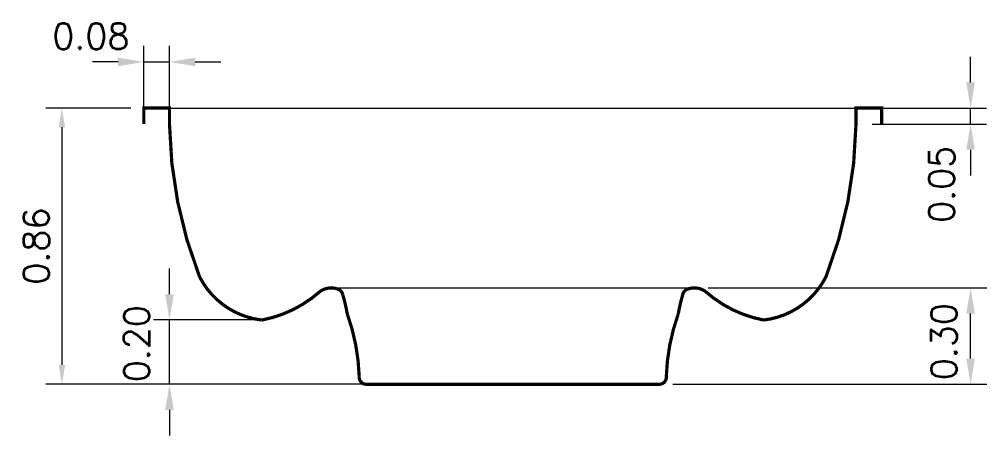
# Model space of a CAD drawing. Extents: x 2.92 to 5.93, y -0.02 to 4.95.
# Drawn here: x 2.92 to 5.931, y -0.022 to 1.274 of the extents above; entities that cross this region are included whole.
import ezdxf

# ---------------------------------------------------------------- set-up
doc = ezdxf.new("R2010")
doc.units = 0
doc.header["$MEASUREMENT"] = 0
doc.layers.get('0').update_dxf_attribs({"linetype": 'CONTINUOUS'})
doc.layers.get('DEFPOINTS').update_dxf_attribs({"linetype": 'CONTINUOUS'})
doc.layers.add('COTAS', color=1, linetype='CONTINUOUS')
doc.layers.add('SPA-MAYORCA', color=7, linetype='CONTINUOUS')
doc.styles.add('COTA', font='ROMANS.SHX', dxfattribs={"height": 0.08})
doc.dimstyles.new('COTA', dxfattribs={"dimtxt": 0.04, "dimasz": 0.08, "dimexe": 0.05, "dimexo": 0.04, "dimgap": 0.04, "dimtad": 1, "dimzin": 0, "dimtxsty": 'COTA', "dimcen": 0.05, "dimclrd": 256, "dimclre": 256, "dimclrt": 7, "dimaunit": 1, "dimazin": 3, "dimtfac": 1, "dimtix": 1, "dimtofl": 0, "dimtmove": 0, "dimatfit": 3, "dimtolj": 1, "dimtzin": 0})

# ---------------------------------------------------------------- blocks, each defined once
blk = doc.blocks.new('*D15')
at = {"linetype": 'BYBLOCK'}
for p, q in [((3.2674, 0.998), (3.0024, 0.998)), ((3.0524, 0.938), (3.0524, 0.198)), ((3.958, 0.138), (3.0024, 0.138))]:
    blk.add_line(p, q, dxfattribs=at)
for points in [[(3.0424, 0.938), (3.0624, 0.938), (3.0524, 0.998)], [(3.0424, 0.198), (3.0624, 0.198), (3.0524, 0.138)]]:
    blk.add_solid(points, dxfattribs=at)
at = {"layer": 'DEFPOINTS', "color": 0, "linetype": 'BYBLOCK'}
for p in [(3.3074, 0.998), (3.0524, 0.138), (3.998, 0.138)]:
    blk.add_point(p, dxfattribs=at)
at = {"color": 7, "linetype": 'BYBLOCK', "insert": (2.9724, 0.568), "char_height": 0.08, "attachment_point": 5, "rotation": 90, "style": 'COTA'}
blk.add_mtext('\\A1;0.86', dxfattribs=at)
blk = doc.blocks.new('*D1')
at = {"linetype": 'BYBLOCK'}
for p, q in [((153.9691, 145.5915), (153.9691, 145.6715)), ((153.663, 145.5115), (154.0191, 145.5115)), ((153.9691, 145.4615), (153.9691, 145.5115)), ((153.663, 145.4615), (154.0191, 145.4615)), ((153.9691, 145.3815), (153.9691, 145.3015))]:
    blk.add_line(p, q, dxfattribs=at)
for points in [[(153.9558, 145.5915), (153.9825, 145.5915), (153.9691, 145.5115)], [(153.9558, 145.3815), (153.9825, 145.3815), (153.9691, 145.4615)]]:
    blk.add_solid(points, dxfattribs=at)
at = {"layer": 'DEFPOINTS', "color": 0, "linetype": 'BYBLOCK'}
for p in [(153.623, 145.5115), (153.9691, 145.5115), (153.623, 145.4615)]:
    blk.add_point(p, dxfattribs=at)
at = {"color": 7, "linetype": 'BYBLOCK', "insert": (153.8789, 145.274), "char_height": 0.08, "attachment_point": 5, "rotation": 90, "style": 'COTA'}
blk.add_mtext('\\A1;0.05', dxfattribs=at)
blk = doc.blocks.new('*D17')
at = {"linetype": 'BYBLOCK'}
for p, q in [((5.0646, 0.438), (5.9315, 0.438)), ((5.8815, 0.218), (5.8815, 0.358)), ((4.9541, 0.138), (5.9315, 0.138))]:
    blk.add_line(p, q, dxfattribs=at)
for points in [[(5.8681, 0.358), (5.8948, 0.358), (5.8815, 0.438)], [(5.8681, 0.218), (5.8948, 0.218), (5.8815, 0.138)]]:
    blk.add_solid(points, dxfattribs=at)
at = {"layer": 'DEFPOINTS', "color": 0, "linetype": 'BYBLOCK'}
for p in [(5.0246, 0.438), (5.8815, 0.438), (4.9141, 0.138)]:
    blk.add_point(p, dxfattribs=at)
at = {"color": 7, "linetype": 'BYBLOCK', "insert": (5.7982, 0.2709), "char_height": 0.08, "attachment_point": 5, "rotation": 90, "style": 'COTA'}
blk.add_mtext('\\A1;0.30', dxfattribs=at)
blk = doc.blocks.new('*D16')
at = {"linetype": 'BYBLOCK'}
for p, q in [((3.3873, 0.4182), (3.3873, 0.4982)), ((3.6608, 0.3382), (3.3373, 0.3382)), ((3.3873, 0.138), (3.3873, 0.3382)), ((3.9931, 0.138), (3.3373, 0.138)), ((3.3873, 0.058), (3.3873, -0.022))]:
    blk.add_line(p, q, dxfattribs=at)
for points in [[(3.374, 0.4182), (3.4007, 0.4182), (3.3873, 0.3382)], [(3.374, 0.058), (3.4007, 0.058), (3.3873, 0.138)]]:
    blk.add_solid(points, dxfattribs=at)
at = {"layer": 'DEFPOINTS', "color": 0, "linetype": 'BYBLOCK'}
for p in [(3.3873, 0.3382), (3.7008, 0.3382), (4.0331, 0.138)]:
    blk.add_point(p, dxfattribs=at)
at = {"color": 7, "linetype": 'BYBLOCK', "insert": (3.2853, 0.2643), "char_height": 0.08, "attachment_point": 5, "rotation": 90, "style": 'COTA'}
blk.add_mtext('\\A1;0.20', dxfattribs=at)
blk = doc.blocks.new('*D0')
at = {"linetype": 'BYBLOCK'}
for p, q in [((151.6924, 145.496), (151.6924, 145.7052)), ((151.7724, 145.496), (151.7724, 145.7052)), ((151.6124, 145.6552), (151.5324, 145.6552)), ((151.6924, 145.6552), (151.7724, 145.6552)), ((151.8524, 145.6552), (151.9324, 145.6552))]:
    blk.add_line(p, q, dxfattribs=at)
for points in [[(151.6124, 145.6685), (151.6124, 145.6419), (151.6924, 145.6552)], [(151.8524, 145.6685), (151.8524, 145.6419), (151.7724, 145.6552)]]:
    blk.add_solid(points, dxfattribs=at)
at = {"layer": 'DEFPOINTS', "color": 0, "linetype": 'BYBLOCK'}
for p in [(151.7724, 145.6552), (151.6924, 145.456), (151.7724, 145.456)]:
    blk.add_point(p, dxfattribs=at)
at = {"color": 7, "linetype": 'BYBLOCK', "insert": (151.5276, 145.7352), "char_height": 0.08, "attachment_point": 5, "style": 'COTA'}
blk.add_mtext('\\A1;0.08', dxfattribs=at)

msp = doc.modelspace()

# ---------------------------------------------------------------- linework, layer by layer
at = {"layer": 'SPA-MAYORCA'}
for p, q in [((3.3874, 0.998), (5.5247, 0.998)), ((3.8876, 0.438), (5.0246, 0.438))]:
    msp.add_line(p, q, dxfattribs=at)
at = {"layer": 'SPA-MAYORCA', "const_width": 0.01}
msp.add_lwpolyline([(3.3074, 0.948), (3.3074, 0.998), (3.3874, 0.998), (3.3874, 0.948, 0.089581), (3.4807, 0.4733, 0.25224), (3.6748, 0.338, 0.135734), (3.8551, 0.4261, -0.284978), (3.9173, 0.4318, -0.174279), (3.9269, 0.417, -0.030471), (3.9408, 0.3572, -0.078369), (3.9781, 0.1618, 0.410618), (3.998, 0.138), (4.9141, 0.138, 0.410618), (4.9341, 0.1618, -0.078369), (4.9714, 0.3572, -0.030471), (4.9852, 0.417, -0.174279), (4.9949, 0.4318, -0.284978), (5.057, 0.4261, 0.135734), (5.2373, 0.338, 0.25224), (5.4315, 0.4733, 0.089581), (5.5247, 0.948), (5.5247, 0.998), (5.6047, 0.998), (5.6047, 0.948)], format="xyb", dxfattribs=at)

# ---------------------------------------------------------------- dimensions: what is measured, and where the dimension line sits
at = {"layer": 'COTAS'}
dim = msp.add_linear_dim(base=(3.3874, 1.1417), p1=(3.3074, 0.9425), p2=(3.3874, 0.9425), dimstyle='COTA', override={"dimgap": 0.04, "dimcen": 0.06, "dimtofl": 0}, dxfattribs=at)
dim.commit()
dim.dimension.update_dxf_attribs({"geometry": '*D0', "text_midpoint": (3.1426, 1.2217), "dimtype": 128, "insert": (-148.385, -144.5135)})
dim = msp.add_linear_dim(base=(5.8815, 0.998), p1=(5.5354, 0.948), p2=(5.5354, 0.998), angle=90, dimstyle='COTA', override={"dimtxt": 0.04, "dimasz": 0.08, "dimgap": 0.04, "dimtxsty": 'COTA', "dimclrt": 7, "dimtfac": 1}, dxfattribs=at)
dim.commit()
dim.dimension.update_dxf_attribs({"geometry": '*D1', "text_midpoint": (5.7913, 0.7606), "dimtype": 128, "insert": (-148.0877, -144.5135)})
dim = msp.add_linear_dim(base=(3.0524, 0.138), p1=(3.3074, 0.998), p2=(3.998, 0.138), angle=90, dimstyle='COTA', override={"dimtxt": 0.04, "dimasz": 0.06, "dimgap": 0.04, "dimtxsty": 'COTA', "dimclrt": 7, "dimtfac": 1}, dxfattribs=at)
dim.commit()
dim.dimension.update_dxf_attribs({"geometry": '*D15', "text_midpoint": (2.9724, 0.568)})
dim = msp.add_linear_dim(base=(3.3873, 0.3382), p1=(4.0331, 0.138), p2=(3.7008, 0.3382), angle=90, dimstyle='COTA', override={"dimgap": 0.04, "dimcen": 0.06, "dimtofl": 0}, dxfattribs=at)
dim.commit()
dim.dimension.update_dxf_attribs({"geometry": '*D16', "text_midpoint": (3.2853, 0.2643), "dimtype": 160})
dim = msp.add_linear_dim(base=(5.8815, 0.438), p1=(4.9141, 0.138), p2=(5.0246, 0.438), angle=90, dimstyle='COTA', dxfattribs=at)
dim.commit()
dim.dimension.update_dxf_attribs({"geometry": '*D17', "text_midpoint": (5.7982, 0.2709), "dimtype": 160})

doc.saveas('drawing.dxf')
